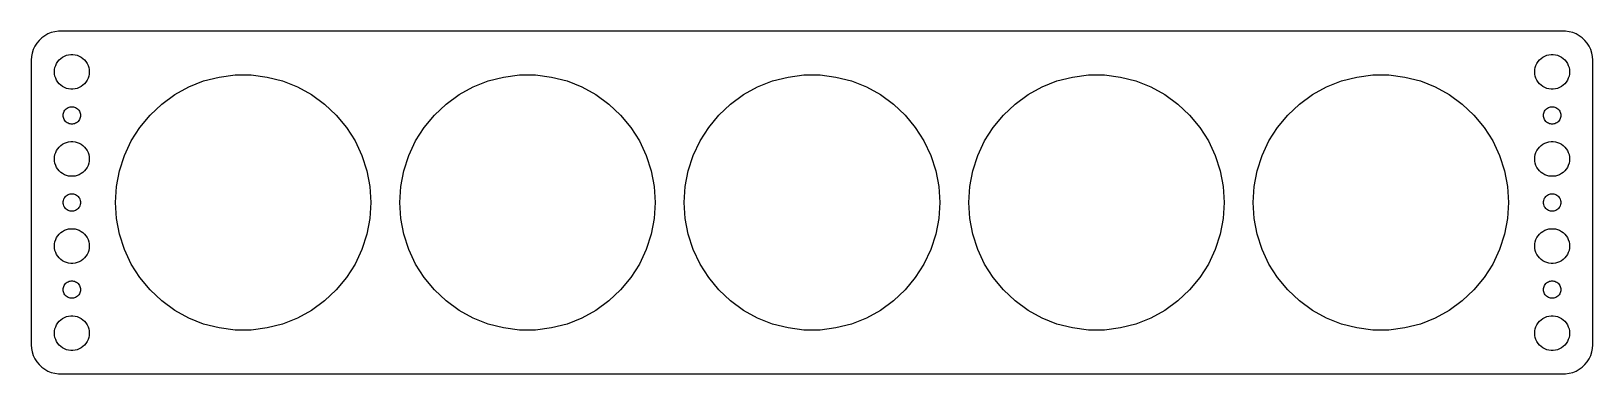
# Model space of a CAD drawing. Header units: metres. Extents: x -134 to 134, y -29 to 29.
import ezdxf

# ---------------------------------------------------------------- set-up
doc = ezdxf.new("R2010")
doc.units = ezdxf.units.M

msp = doc.modelspace()

# ---------------------------------------------------------------- linework, layer by layer
for p, q in [((-133.882, 26.9088), (-134.149, 26.3406)), ((-133.545, 27.4389), (-133.882, 26.9088)), ((-133.145, 27.9227), (-133.545, 27.4389)), ((-132.687, 28.3526), (-133.145, 27.9227)), ((-132.179, 28.7216), (-132.687, 28.3526)), ((-131.629, 29.0241), (-132.179, 28.7216)), ((-131.045, 29.2553), (-131.629, 29.0241)), ((-130.437, 29.4114), (-131.045, 29.2553)), ((-129.814, 29.4901), (-130.437, 29.4114)), ((129.814, 29.4901), (-129.814, 29.4901)), ((130.437, 29.4114), (129.814, 29.4901)), ((131.045, 29.2553), (130.437, 29.4114)), ((131.629, 29.0241), (131.045, 29.2553)), ((132.179, 28.7216), (131.629, 29.0241)), ((132.687, 28.3526), (132.179, 28.7216)), ((133.145, 27.9227), (132.687, 28.3526)), ((133.545, 27.4389), (133.145, 27.9227)), ((133.882, 26.9088), (133.545, 27.4389)), ((134.149, 26.3406), (133.882, 26.9088)), ((-134.461, 25.1267), (-134.5, 24.5)), ((-134.5, 24.5), (-134.5, -24.5)), ((-134.343, 25.7434), (-134.461, 25.1267)), ((-134.149, 26.3406), (-134.343, 25.7434)), ((-130.129, 23.9453), (-129.927, 24.2634)), ((-129.927, 24.2634), (-129.687, 24.5536)), ((-129.687, 24.5536), (-129.412, 24.8115)), ((-129.412, 24.8115), (-129.107, 25.033)), ((-129.107, 25.033), (-128.777, 25.2145)), ((-128.777, 25.2145), (-128.427, 25.3532)), ((-128.427, 25.3532), (-128.062, 25.4469)), ((-128.062, 25.4469), (-127.688, 25.4941)), ((-127.688, 25.4941), (-127.312, 25.4941)), ((-127.312, 25.4941), (-126.938, 25.4469)), ((-126.938, 25.4469), (-126.573, 25.3532)), ((-126.573, 25.3532), (-126.223, 25.2145)), ((-126.223, 25.2145), (-125.893, 25.033)), ((-125.893, 25.033), (-125.588, 24.8115)), ((-125.588, 24.8115), (-125.313, 24.5536)), ((-125.313, 24.5536), (-125.073, 24.2634)), ((-125.073, 24.2634), (-124.871, 23.9453)), ((124.871, 23.9453), (125.073, 24.2634)), ((125.073, 24.2634), (125.313, 24.5536)), ((125.313, 24.5536), (125.588, 24.8115)), ((125.588, 24.8115), (125.893, 25.033)), ((125.893, 25.033), (126.223, 25.2145)), ((126.223, 25.2145), (126.573, 25.3532)), ((126.573, 25.3532), (126.938, 25.4469)), ((126.938, 25.4469), (127.312, 25.4941)), ((127.312, 25.4941), (127.688, 25.4941)), ((127.688, 25.4941), (128.062, 25.4469)), ((128.062, 25.4469), (128.427, 25.3532)), ((128.427, 25.3532), (128.777, 25.2145)), ((128.777, 25.2145), (129.107, 25.033)), ((129.107, 25.033), (129.412, 24.8115)), ((129.412, 24.8115), (129.687, 24.5536)), ((129.687, 24.5536), (129.927, 24.2634)), ((129.927, 24.2634), (130.129, 23.9453)), ((134.343, 25.7434), (134.149, 26.3406)), ((134.461, 25.1267), (134.343, 25.7434)), ((134.5, 24.5), (134.461, 25.1267)), ((134.5, -24.5), (134.5, 24.5)), ((-130.5, 22.5), (-130.476, 22.876)), ((-130.476, 22.124), (-130.5, 22.5)), ((-130.476, 22.876), (-130.406, 23.2461)), ((-130.406, 21.7539), (-130.476, 22.124)), ((-130.406, 23.2461), (-130.289, 23.6044)), ((-130.289, 21.3956), (-130.406, 21.7539)), ((-130.289, 23.6044), (-130.129, 23.9453)), ((-124.871, 23.9453), (-124.711, 23.6044)), ((-124.711, 23.6044), (-124.594, 23.2461)), ((-124.594, 21.7539), (-124.711, 21.3956)), ((-124.594, 23.2461), (-124.524, 22.876)), ((-124.524, 22.124), (-124.594, 21.7539)), ((-124.524, 22.876), (-124.5, 22.5)), ((-124.5, 22.5), (-124.524, 22.124)), ((-104.798, 20.9232), (-102.122, 21.6103)), ((-102.122, 21.6103), (-99.3814, 21.9566)), ((-99.3814, 21.9566), (-96.6186, 21.9566)), ((-96.6186, 21.9566), (-93.8776, 21.6103)), ((-93.8776, 21.6103), (-91.2016, 20.9232)), ((-55.7984, 20.9232), (-53.1224, 21.6103)), ((-53.1224, 21.6103), (-50.3814, 21.9566)), ((-50.3814, 21.9566), (-47.6186, 21.9566)), ((-47.6186, 21.9566), (-44.8776, 21.6103)), ((-44.8776, 21.6103), (-42.2016, 20.9232)), ((-6.79837, 20.9232), (-4.12238, 21.6103)), ((-4.12238, 21.6103), (-1.38138, 21.9566)), ((-1.38138, 21.9566), (1.38138, 21.9566)), ((1.38138, 21.9566), (4.12238, 21.6103)), ((4.12238, 21.6103), (6.79837, 20.9232)), ((42.2016, 20.9232), (44.8776, 21.6103)), ((44.8776, 21.6103), (47.6186, 21.9566)), ((47.6186, 21.9566), (50.3814, 21.9566)), ((50.3814, 21.9566), (53.1224, 21.6103)), ((53.1224, 21.6103), (55.7984, 20.9232)), ((91.2016, 20.9232), (93.8776, 21.6103)), ((93.8776, 21.6103), (96.6186, 21.9566)), ((96.6186, 21.9566), (99.3814, 21.9566)), ((99.3814, 21.9566), (102.122, 21.6103)), ((102.122, 21.6103), (104.798, 20.9232)), ((124.5, 22.5), (124.524, 22.876)), ((124.524, 22.124), (124.5, 22.5)), ((124.524, 22.876), (124.594, 23.2461)), ((124.594, 21.7539), (124.524, 22.124)), ((124.594, 23.2461), (124.711, 23.6044)), ((124.711, 21.3956), (124.594, 21.7539)), ((124.711, 23.6044), (124.871, 23.9453)), ((130.129, 23.9453), (130.289, 23.6044)), ((130.289, 23.6044), (130.406, 23.2461)), ((130.406, 21.7539), (130.289, 21.3956)), ((130.406, 23.2461), (130.476, 22.876)), ((130.476, 22.124), (130.406, 21.7539)), ((130.476, 22.876), (130.5, 22.5)), ((130.5, 22.5), (130.476, 22.124)), ((-130.129, 21.0547), (-130.289, 21.3956)), ((-129.927, 20.7366), (-130.129, 21.0547)), ((-129.687, 20.4464), (-129.927, 20.7366)), ((-129.412, 20.1884), (-129.687, 20.4464)), ((-129.107, 19.967), (-129.412, 20.1884)), ((-128.777, 19.7855), (-129.107, 19.967)), ((-128.427, 19.6468), (-128.777, 19.7855)), ((-128.062, 19.5531), (-128.427, 19.6468)), ((-127.688, 19.5059), (-128.062, 19.5531)), ((-127.312, 19.5059), (-127.688, 19.5059)), ((-126.938, 19.5531), (-127.312, 19.5059)), ((-126.573, 19.6468), (-126.938, 19.5531)), ((-126.223, 19.7855), (-126.573, 19.6468)), ((-125.893, 19.967), (-126.223, 19.7855)), ((-125.588, 20.1884), (-125.893, 19.967)), ((-125.313, 20.4464), (-125.588, 20.1884)), ((-125.073, 20.7366), (-125.313, 20.4464)), ((-124.871, 21.0547), (-125.073, 20.7366)), ((-124.711, 21.3956), (-124.871, 21.0547)), ((-109.788, 18.5752), (-107.367, 19.9062)), ((-107.367, 19.9062), (-104.798, 20.9232)), ((-91.2016, 20.9232), (-88.6329, 19.9062)), ((-88.6329, 19.9062), (-86.2118, 18.5752)), ((-60.7882, 18.5752), (-58.3671, 19.9062)), ((-58.3671, 19.9062), (-55.7984, 20.9232)), ((-42.2016, 20.9232), (-39.6328, 19.9062)), ((-39.6328, 19.9062), (-37.2118, 18.5752)), ((-11.7882, 18.5752), (-9.36714, 19.9062)), ((-9.36714, 19.9062), (-6.79837, 20.9232)), ((6.79837, 20.9232), (9.36714, 19.9062)), ((9.36714, 19.9062), (11.7882, 18.5752)), ((37.2118, 18.5752), (39.6328, 19.9062)), ((39.6328, 19.9062), (42.2016, 20.9232)), ((55.7984, 20.9232), (58.3671, 19.9062)), ((58.3671, 19.9062), (60.7882, 18.5752)), ((86.2118, 18.5752), (88.6329, 19.9062)), ((88.6329, 19.9062), (91.2016, 20.9232)), ((104.798, 20.9232), (107.367, 19.9062)), ((107.367, 19.9062), (109.788, 18.5752)), ((124.871, 21.0547), (124.711, 21.3956)), ((125.073, 20.7366), (124.871, 21.0547)), ((125.313, 20.4464), (125.073, 20.7366)), ((125.588, 20.1884), (125.313, 20.4464)), ((125.893, 19.967), (125.588, 20.1884)), ((126.223, 19.7855), (125.893, 19.967)), ((126.573, 19.6468), (126.223, 19.7855)), ((126.938, 19.5531), (126.573, 19.6468)), ((127.312, 19.5059), (126.938, 19.5531)), ((127.688, 19.5059), (127.312, 19.5059)), ((128.062, 19.5531), (127.688, 19.5059)), ((128.427, 19.6468), (128.062, 19.5531)), ((128.777, 19.7855), (128.427, 19.6468)), ((129.107, 19.967), (128.777, 19.7855)), ((129.412, 20.1884), (129.107, 19.967)), ((129.687, 20.4464), (129.412, 20.1884)), ((129.927, 20.7366), (129.687, 20.4464)), ((130.129, 21.0547), (129.927, 20.7366)), ((130.289, 21.3956), (130.129, 21.0547)), ((-128.593, 16.0268), (-128.456, 16.1558)), ((-128.456, 16.1558), (-128.304, 16.2665)), ((-128.304, 16.2665), (-128.139, 16.3572)), ((-128.139, 16.3572), (-127.964, 16.4266)), ((-127.964, 16.4266), (-127.781, 16.4734)), ((-127.781, 16.4734), (-127.594, 16.497)), ((-127.594, 16.497), (-127.406, 16.497)), ((-127.406, 16.497), (-127.219, 16.4734)), ((-127.219, 16.4734), (-127.036, 16.4266)), ((-127.036, 16.4266), (-126.861, 16.3572)), ((-126.861, 16.3572), (-126.696, 16.2665)), ((-126.696, 16.2665), (-126.544, 16.1558)), ((-126.544, 16.1558), (-126.407, 16.0268)), ((-114.037, 15.06), (-112.023, 16.9513)), ((-112.023, 16.9513), (-109.788, 18.5752)), ((-86.2118, 18.5752), (-83.9767, 16.9513)), ((-83.9767, 16.9513), (-81.9627, 15.06)), ((-65.0373, 15.06), (-63.0233, 16.9513)), ((-63.0233, 16.9513), (-60.7882, 18.5752)), ((-37.2118, 18.5752), (-34.9767, 16.9513)), ((-34.9767, 16.9513), (-32.9627, 15.06)), ((-16.0373, 15.06), (-14.0233, 16.9513)), ((-14.0233, 16.9513), (-11.7882, 18.5752)), ((11.7882, 18.5752), (14.0233, 16.9513)), ((14.0233, 16.9513), (16.0373, 15.06)), ((32.9627, 15.06), (34.9767, 16.9513)), ((34.9767, 16.9513), (37.2118, 18.5752)), ((60.7882, 18.5752), (63.0233, 16.9513)), ((63.0233, 16.9513), (65.0373, 15.06)), ((81.9627, 15.06), (83.9767, 16.9513)), ((83.9767, 16.9513), (86.2118, 18.5752)), ((109.788, 18.5752), (112.023, 16.9513)), ((112.023, 16.9513), (114.037, 15.06)), ((126.407, 16.0268), (126.544, 16.1558)), ((126.544, 16.1558), (126.696, 16.2665)), ((126.696, 16.2665), (126.861, 16.3572)), ((126.861, 16.3572), (127.036, 16.4266)), ((127.036, 16.4266), (127.219, 16.4734)), ((127.219, 16.4734), (127.406, 16.497)), ((127.406, 16.497), (127.594, 16.497)), ((127.594, 16.497), (127.781, 16.4734)), ((127.781, 16.4734), (127.964, 16.4266)), ((127.964, 16.4266), (128.139, 16.3572)), ((128.139, 16.3572), (128.304, 16.2665)), ((128.304, 16.2665), (128.456, 16.1558)), ((128.456, 16.1558), (128.593, 16.0268)), ((-129, 15), (-128.988, 15.188)), ((-128.988, 14.812), (-129, 15)), ((-128.988, 15.188), (-128.953, 15.373)), ((-128.953, 14.627), (-128.988, 14.812)), ((-128.953, 15.373), (-128.895, 15.5522)), ((-128.895, 14.4478), (-128.953, 14.627)), ((-128.895, 15.5522), (-128.814, 15.7226)), ((-128.814, 14.2774), (-128.895, 14.4478)), ((-128.814, 15.7226), (-128.714, 15.8817)), ((-128.714, 14.1183), (-128.814, 14.2774)), ((-128.714, 15.8817), (-128.593, 16.0268)), ((-128.593, 13.9732), (-128.714, 14.1183)), ((-128.456, 13.8442), (-128.593, 13.9732)), ((-128.304, 13.7335), (-128.456, 13.8442)), ((-128.139, 13.6427), (-128.304, 13.7335)), ((-127.964, 13.5734), (-128.139, 13.6427)), ((-127.781, 13.5266), (-127.964, 13.5734)), ((-127.594, 13.5029), (-127.781, 13.5266)), ((-127.406, 13.5029), (-127.594, 13.5029)), ((-127.219, 13.5266), (-127.406, 13.5029)), ((-127.036, 13.5734), (-127.219, 13.5266)), ((-126.861, 13.6427), (-127.036, 13.5734)), ((-126.696, 13.7335), (-126.861, 13.6427)), ((-126.544, 13.8442), (-126.696, 13.7335)), ((-126.407, 13.9732), (-126.544, 13.8442)), ((-126.407, 16.0268), (-126.286, 15.8817)), ((-126.286, 14.1183), (-126.407, 13.9732)), ((-126.286, 15.8817), (-126.186, 15.7226)), ((-126.186, 14.2774), (-126.286, 14.1183)), ((-126.186, 15.7226), (-126.105, 15.5522)), ((-126.105, 14.4478), (-126.186, 14.2774)), ((-126.105, 15.5522), (-126.047, 15.373)), ((-126.047, 14.627), (-126.105, 14.4478)), ((-126.047, 15.373), (-126.012, 15.188)), ((-126.012, 14.812), (-126.047, 14.627)), ((-126.012, 15.188), (-126, 15)), ((-126, 15), (-126.012, 14.812)), ((-115.798, 12.9313), (-114.037, 15.06)), ((-81.9627, 15.06), (-80.2016, 12.9313)), ((-66.7984, 12.9313), (-65.0373, 15.06)), ((-32.9627, 15.06), (-31.2016, 12.9313)), ((-17.7984, 12.9313), (-16.0373, 15.06)), ((16.0373, 15.06), (17.7984, 12.9313)), ((31.2016, 12.9313), (32.9627, 15.06)), ((65.0373, 15.06), (66.7984, 12.9313)), ((80.2016, 12.9313), (81.9627, 15.06)), ((114.037, 15.06), (115.798, 12.9313)), ((126, 15), (126.012, 15.188)), ((126.012, 14.812), (126, 15)), ((126.012, 15.188), (126.047, 15.373)), ((126.047, 14.627), (126.012, 14.812)), ((126.047, 15.373), (126.105, 15.5522)), ((126.105, 14.4478), (126.047, 14.627)), ((126.105, 15.5522), (126.186, 15.7226)), ((126.186, 14.2774), (126.105, 14.4478)), ((126.186, 15.7226), (126.286, 15.8817)), ((126.286, 14.1183), (126.186, 14.2774)), ((126.286, 15.8817), (126.407, 16.0268)), ((126.407, 13.9732), (126.286, 14.1183)), ((126.544, 13.8442), (126.407, 13.9732)), ((126.696, 13.7335), (126.544, 13.8442)), ((126.861, 13.6427), (126.696, 13.7335)), ((127.036, 13.5734), (126.861, 13.6427)), ((127.219, 13.5266), (127.036, 13.5734)), ((127.406, 13.5029), (127.219, 13.5266)), ((127.594, 13.5029), (127.406, 13.5029)), ((127.781, 13.5266), (127.594, 13.5029)), ((127.964, 13.5734), (127.781, 13.5266)), ((128.139, 13.6427), (127.964, 13.5734)), ((128.304, 13.7335), (128.139, 13.6427)), ((128.456, 13.8442), (128.304, 13.7335)), ((128.593, 13.9732), (128.456, 13.8442)), ((128.593, 16.0268), (128.714, 15.8817)), ((128.714, 14.1183), (128.593, 13.9732)), ((128.714, 15.8817), (128.814, 15.7226)), ((128.814, 14.2774), (128.714, 14.1183)), ((128.814, 15.7226), (128.895, 15.5522)), ((128.895, 14.4478), (128.814, 14.2774)), ((128.895, 15.5522), (128.953, 15.373)), ((128.953, 14.627), (128.895, 14.4478)), ((128.953, 15.373), (128.988, 15.188)), ((128.988, 14.812), (128.953, 14.627)), ((128.988, 15.188), (129, 15)), ((129, 15), (128.988, 14.812)), ((-117.279, 10.5986), (-115.798, 12.9313)), ((-80.2016, 12.9313), (-78.7213, 10.5986)), ((-68.2787, 10.5986), (-66.7984, 12.9313)), ((-31.2016, 12.9313), (-29.7213, 10.5986)), ((-19.2787, 10.5986), (-17.7984, 12.9313)), ((17.7984, 12.9313), (19.2787, 10.5986)), ((29.7213, 10.5986), (31.2016, 12.9313)), ((66.7984, 12.9313), (68.2787, 10.5986)), ((78.7213, 10.5986), (80.2016, 12.9313)), ((115.798, 12.9313), (117.279, 10.5986)), ((-130.476, 7.87599), (-130.406, 8.24606)), ((-130.406, 8.24606), (-130.289, 8.60437)), ((-130.289, 8.60437), (-130.129, 8.94525)), ((-130.129, 8.94525), (-129.927, 9.26335)), ((-129.927, 9.26335), (-129.687, 9.55363)), ((-129.687, 9.55363), (-129.412, 9.81154)), ((-129.412, 9.81154), (-129.107, 10.033)), ((-129.107, 10.033), (-128.777, 10.2145)), ((-128.777, 10.2145), (-128.427, 10.3532)), ((-128.427, 10.3532), (-128.062, 10.4469)), ((-128.062, 10.4469), (-127.688, 10.4941)), ((-127.688, 10.4941), (-127.312, 10.4941)), ((-127.312, 10.4941), (-126.938, 10.4469)), ((-126.938, 10.4469), (-126.573, 10.3532)), ((-126.573, 10.3532), (-126.223, 10.2145)), ((-126.223, 10.2145), (-125.893, 10.033)), ((-125.893, 10.033), (-125.588, 9.81154)), ((-125.588, 9.81154), (-125.313, 9.55363)), ((-125.313, 9.55363), (-125.073, 9.26335)), ((-125.073, 9.26335), (-124.871, 8.94525)), ((-124.871, 8.94525), (-124.711, 8.60437)), ((-124.711, 8.60437), (-124.594, 8.24606)), ((-124.594, 8.24606), (-124.524, 7.87599)), ((-119.309, 5.47118), (-118.455, 8.09874)), ((-118.455, 8.09874), (-117.279, 10.5986)), ((-78.7213, 10.5986), (-77.5449, 8.09874)), ((-77.5449, 8.09874), (-76.6912, 5.47118)), ((-70.3088, 5.47118), (-69.4551, 8.09874)), ((-69.4551, 8.09874), (-68.2787, 10.5986)), ((-29.7213, 10.5986), (-28.5449, 8.09874)), ((-28.5449, 8.09874), (-27.6912, 5.47118)), ((-21.3088, 5.47118), (-20.4551, 8.09874)), ((-20.4551, 8.09874), (-19.2787, 10.5986)), ((19.2787, 10.5986), (20.4551, 8.09874)), ((20.4551, 8.09874), (21.3088, 5.47118)), ((27.6912, 5.47118), (28.5449, 8.09874)), ((28.5449, 8.09874), (29.7213, 10.5986)), ((68.2787, 10.5986), (69.4551, 8.09874)), ((69.4551, 8.09874), (70.3088, 5.47118)), ((76.6912, 5.47118), (77.5449, 8.09874)), ((77.5449, 8.09874), (78.7213, 10.5986)), ((117.279, 10.5986), (118.455, 8.09874)), ((118.455, 8.09874), (119.309, 5.47118)), ((124.524, 7.87599), (124.594, 8.24606)), ((124.594, 8.24606), (124.711, 8.60437)), ((124.711, 8.60437), (124.871, 8.94525)), ((124.871, 8.94525), (125.073, 9.26335)), ((125.073, 9.26335), (125.313, 9.55363)), ((125.313, 9.55363), (125.588, 9.81154)), ((125.588, 9.81154), (125.893, 10.033)), ((125.893, 10.033), (126.223, 10.2145)), ((126.223, 10.2145), (126.573, 10.3532)), ((126.573, 10.3532), (126.938, 10.4469)), ((126.938, 10.4469), (127.312, 10.4941)), ((127.312, 10.4941), (127.688, 10.4941)), ((127.688, 10.4941), (128.062, 10.4469)), ((128.062, 10.4469), (128.427, 10.3532)), ((128.427, 10.3532), (128.777, 10.2145)), ((128.777, 10.2145), (129.107, 10.033)), ((129.107, 10.033), (129.412, 9.81154)), ((129.412, 9.81154), (129.687, 9.55363)), ((129.687, 9.55363), (129.927, 9.26335)), ((129.927, 9.26335), (130.129, 8.94525)), ((130.129, 8.94525), (130.289, 8.60437)), ((130.289, 8.60437), (130.406, 8.24606)), ((130.406, 8.24606), (130.476, 7.87599)), ((-130.5, 7.5), (-130.476, 7.87599)), ((-130.476, 7.12399), (-130.5, 7.5)), ((-130.406, 6.75392), (-130.476, 7.12399)), ((-130.289, 6.39561), (-130.406, 6.75392)), ((-130.129, 6.05473), (-130.289, 6.39561)), ((-129.927, 5.73663), (-130.129, 6.05473)), ((-129.687, 5.44635), (-129.927, 5.73663)), ((-129.412, 5.18845), (-129.687, 5.44635)), ((-125.313, 5.44635), (-125.588, 5.18845)), ((-125.073, 5.73663), (-125.313, 5.44635)), ((-124.871, 6.05473), (-125.073, 5.73663)), ((-124.711, 6.39561), (-124.871, 6.05473)), ((-124.594, 6.75392), (-124.711, 6.39561)), ((-124.524, 7.12399), (-124.594, 6.75392)), ((-124.524, 7.87599), (-124.5, 7.5)), ((-124.5, 7.5), (-124.524, 7.12399)), ((-119.827, 2.75732), (-119.309, 5.47118)), ((-76.6912, 5.47118), (-76.1735, 2.75732)), ((-70.8265, 2.75732), (-70.3088, 5.47118)), ((-27.6912, 5.47118), (-27.1735, 2.75732)), ((-21.8265, 2.75732), (-21.3088, 5.47118)), ((21.3088, 5.47118), (21.8265, 2.75732)), ((27.1735, 2.75732), (27.6912, 5.47118)), ((70.3088, 5.47118), (70.8265, 2.75732)), ((76.1735, 2.75732), (76.6912, 5.47118)), ((119.309, 5.47118), (119.827, 2.75732)), ((124.5, 7.5), (124.524, 7.87599)), ((124.524, 7.12399), (124.5, 7.5)), ((124.594, 6.75392), (124.524, 7.12399)), ((124.711, 6.39561), (124.594, 6.75392)), ((124.871, 6.05473), (124.711, 6.39561)), ((125.073, 5.73663), (124.871, 6.05473)), ((125.313, 5.44635), (125.073, 5.73663)), ((125.588, 5.18845), (125.313, 5.44635)), ((129.687, 5.44635), (129.412, 5.18845)), ((129.927, 5.73663), (129.687, 5.44635)), ((130.129, 6.05473), (129.927, 5.73663)), ((130.289, 6.39561), (130.129, 6.05473)), ((130.406, 6.75392), (130.289, 6.39561)), ((130.476, 7.12399), (130.406, 6.75392)), ((130.476, 7.87599), (130.5, 7.5)), ((130.5, 7.5), (130.476, 7.12399)), ((-129.107, 4.96701), (-129.412, 5.18845)), ((-128.777, 4.78551), (-129.107, 4.96701)), ((-128.427, 4.64682), (-128.777, 4.78551)), ((-128.062, 4.55313), (-128.427, 4.64682)), ((-127.688, 4.50591), (-128.062, 4.55313)), ((-127.312, 4.50591), (-127.688, 4.50591)), ((-126.938, 4.55313), (-127.312, 4.50591)), ((-126.573, 4.64682), (-126.938, 4.55313)), ((-126.223, 4.78551), (-126.573, 4.64682)), ((-125.893, 4.96701), (-126.223, 4.78551)), ((-125.588, 5.18845), (-125.893, 4.96701)), ((-120, 0), (-119.827, 2.75732)), ((-76.1735, 2.75732), (-76, 0)), ((-71, 0), (-70.8265, 2.75732)), ((-27.1735, 2.75732), (-27, 0)), ((-22, 0), (-21.8265, 2.75732)), ((21.8265, 2.75732), (22, 0)), ((27, 0), (27.1735, 2.75732)), ((70.8265, 2.75732), (71, 0)), ((76, 0), (76.1735, 2.75732)), ((119.827, 2.75732), (120, 0)), ((125.893, 4.96701), (125.588, 5.18845)), ((126.223, 4.78551), (125.893, 4.96701)), ((126.573, 4.64682), (126.223, 4.78551)), ((126.938, 4.55313), (126.573, 4.64682)), ((127.312, 4.50591), (126.938, 4.55313)), ((127.688, 4.50591), (127.312, 4.50591)), ((128.062, 4.55313), (127.688, 4.50591)), ((128.427, 4.64682), (128.062, 4.55313)), ((128.777, 4.78551), (128.427, 4.64682)), ((129.107, 4.96701), (128.777, 4.78551)), ((129.412, 5.18845), (129.107, 4.96701)), ((-129, 0), (-128.988, 0.18799)), ((-128.988, -0.18799), (-129, 0)), ((-128.988, 0.18799), (-128.953, 0.37303)), ((-128.953, 0.37303), (-128.895, 0.55219)), ((-128.895, 0.55219), (-128.814, 0.72263)), ((-128.814, 0.72263), (-128.714, 0.88167)), ((-128.714, 0.88167), (-128.593, 1.02681)), ((-128.593, 1.02681), (-128.456, 1.15576)), ((-128.456, 1.15576), (-128.304, 1.26648)), ((-128.304, 1.26648), (-128.139, 1.35724)), ((-128.139, 1.35724), (-127.964, 1.42657)), ((-127.964, 1.42657), (-127.781, 1.47342)), ((-127.781, 1.47342), (-127.594, 1.49704)), ((-127.594, 1.49704), (-127.406, 1.49704)), ((-127.406, 1.49704), (-127.219, 1.47342)), ((-127.219, 1.47342), (-127.036, 1.42657)), ((-127.036, 1.42657), (-126.861, 1.35724)), ((-126.861, 1.35724), (-126.696, 1.26648)), ((-126.696, 1.26648), (-126.544, 1.15576)), ((-126.544, 1.15576), (-126.407, 1.02681)), ((-126.407, 1.02681), (-126.286, 0.88167)), ((-126.286, 0.88167), (-126.186, 0.72263)), ((-126.186, 0.72263), (-126.105, 0.55219)), ((-126.105, 0.55219), (-126.047, 0.37303)), ((-126.047, 0.37303), (-126.012, 0.18799)), ((-126.012, 0.18799), (-126, 0)), ((-126, 0), (-126.012, -0.18799)), ((-119.827, -2.75732), (-120, 0)), ((-76, 0), (-76.1735, -2.75732)), ((-70.8265, -2.75732), (-71, 0)), ((-27, 0), (-27.1735, -2.75732)), ((-21.8265, -2.75732), (-22, 0)), ((22, 0), (21.8265, -2.75732)), ((27.1735, -2.75732), (27, 0)), ((71, 0), (70.8265, -2.75732)), ((76.1735, -2.75732), (76, 0)), ((120, 0), (119.827, -2.75732)), ((126, 0), (126.012, 0.18799)), ((126.012, -0.18799), (126, 0)), ((126.012, 0.18799), (126.047, 0.37303)), ((126.047, 0.37303), (126.105, 0.55219)), ((126.105, 0.55219), (126.186, 0.72263)), ((126.186, 0.72263), (126.286, 0.88167)), ((126.286, 0.88167), (126.407, 1.02681)), ((126.407, 1.02681), (126.544, 1.15576)), ((126.544, 1.15576), (126.696, 1.26648)), ((126.696, 1.26648), (126.861, 1.35724)), ((126.861, 1.35724), (127.036, 1.42657)), ((127.036, 1.42657), (127.219, 1.47342)), ((127.219, 1.47342), (127.406, 1.49704)), ((127.406, 1.49704), (127.594, 1.49704)), ((127.594, 1.49704), (127.781, 1.47342)), ((127.781, 1.47342), (127.964, 1.42657)), ((127.964, 1.42657), (128.139, 1.35724)), ((128.139, 1.35724), (128.304, 1.26648)), ((128.304, 1.26648), (128.456, 1.15576)), ((128.456, 1.15576), (128.593, 1.02681)), ((128.593, 1.02681), (128.714, 0.88167)), ((128.714, 0.88167), (128.814, 0.72263)), ((128.814, 0.72263), (128.895, 0.55219)), ((128.895, 0.55219), (128.953, 0.37303)), ((128.953, 0.37303), (128.988, 0.18799)), ((128.988, 0.18799), (129, 0)), ((129, 0), (128.988, -0.18799)), ((-128.953, -0.37303), (-128.988, -0.18799)), ((-128.895, -0.55219), (-128.953, -0.37303)), ((-128.814, -0.72263), (-128.895, -0.55219)), ((-128.714, -0.88167), (-128.814, -0.72263)), ((-128.593, -1.02681), (-128.714, -0.88167)), ((-128.456, -1.15576), (-128.593, -1.02681)), ((-128.304, -1.26648), (-128.456, -1.15576)), ((-128.139, -1.35724), (-128.304, -1.26648)), ((-127.964, -1.42657), (-128.139, -1.35724)), ((-127.781, -1.47342), (-127.964, -1.42657)), ((-127.594, -1.49704), (-127.781, -1.47342)), ((-127.406, -1.49704), (-127.594, -1.49704)), ((-127.219, -1.47342), (-127.406, -1.49704)), ((-127.036, -1.42657), (-127.219, -1.47342)), ((-126.861, -1.35724), (-127.036, -1.42657)), ((-126.696, -1.26648), (-126.861, -1.35724)), ((-126.544, -1.15576), (-126.696, -1.26648)), ((-126.407, -1.02681), (-126.544, -1.15576)), ((-126.286, -0.88167), (-126.407, -1.02681)), ((-126.186, -0.72263), (-126.286, -0.88167)), ((-126.105, -0.55219), (-126.186, -0.72263)), ((-126.047, -0.37303), (-126.105, -0.55219)), ((-126.012, -0.18799), (-126.047, -0.37303)), ((126.047, -0.37303), (126.012, -0.18799)), ((126.105, -0.55219), (126.047, -0.37303)), ((126.186, -0.72263), (126.105, -0.55219)), ((126.286, -0.88167), (126.186, -0.72263)), ((126.407, -1.02681), (126.286, -0.88167)), ((126.544, -1.15576), (126.407, -1.02681)), ((126.696, -1.26648), (126.544, -1.15576)), ((126.861, -1.35724), (126.696, -1.26648)), ((127.036, -1.42657), (126.861, -1.35724)), ((127.219, -1.47342), (127.036, -1.42657)), ((127.406, -1.49704), (127.219, -1.47342)), ((127.594, -1.49704), (127.406, -1.49704)), ((127.781, -1.47342), (127.594, -1.49704)), ((127.964, -1.42657), (127.781, -1.47342)), ((128.139, -1.35724), (127.964, -1.42657)), ((128.304, -1.26648), (128.139, -1.35724)), ((128.456, -1.15576), (128.304, -1.26648)), ((128.593, -1.02681), (128.456, -1.15576)), ((128.714, -0.88167), (128.593, -1.02681)), ((128.814, -0.72263), (128.714, -0.88167)), ((128.895, -0.55219), (128.814, -0.72263)), ((128.953, -0.37303), (128.895, -0.55219)), ((128.988, -0.18799), (128.953, -0.37303)), ((-129.687, -5.44635), (-129.412, -5.18845)), ((-129.412, -5.18845), (-129.107, -4.96701)), ((-129.107, -4.96701), (-128.777, -4.78551)), ((-128.777, -4.78551), (-128.427, -4.64682)), ((-128.427, -4.64682), (-128.062, -4.55313)), ((-128.062, -4.55313), (-127.688, -4.50591)), ((-127.688, -4.50591), (-127.312, -4.50591)), ((-127.312, -4.50591), (-126.938, -4.55313)), ((-126.938, -4.55313), (-126.573, -4.64682)), ((-126.573, -4.64682), (-126.223, -4.78551)), ((-126.223, -4.78551), (-125.893, -4.96701)), ((-125.893, -4.96701), (-125.588, -5.18845)), ((-125.588, -5.18845), (-125.313, -5.44635)), ((-119.309, -5.47118), (-119.827, -2.75732)), ((-76.1735, -2.75732), (-76.6912, -5.47118)), ((-70.3088, -5.47118), (-70.8265, -2.75732)), ((-27.1735, -2.75732), (-27.6912, -5.47118)), ((-21.3088, -5.47118), (-21.8265, -2.75732)), ((21.8265, -2.75732), (21.3088, -5.47118)), ((27.6912, -5.47118), (27.1735, -2.75732)), ((70.8265, -2.75732), (70.3088, -5.47118)), ((76.6912, -5.47118), (76.1735, -2.75732)), ((119.827, -2.75732), (119.309, -5.47118)), ((125.313, -5.44635), (125.588, -5.18845)), ((125.588, -5.18845), (125.893, -4.96701)), ((125.893, -4.96701), (126.223, -4.78551)), ((126.223, -4.78551), (126.573, -4.64682)), ((126.573, -4.64682), (126.938, -4.55313)), ((126.938, -4.55313), (127.312, -4.50591)), ((127.312, -4.50591), (127.688, -4.50591)), ((127.688, -4.50591), (128.062, -4.55313)), ((128.062, -4.55313), (128.427, -4.64682)), ((128.427, -4.64682), (128.777, -4.78551)), ((128.777, -4.78551), (129.107, -4.96701)), ((129.107, -4.96701), (129.412, -5.18845)), ((129.412, -5.18845), (129.687, -5.44635)), ((-130.5, -7.5), (-130.476, -7.12399)), ((-130.476, -7.87599), (-130.5, -7.5)), ((-130.476, -7.12399), (-130.406, -6.75392)), ((-130.406, -8.24606), (-130.476, -7.87599)), ((-130.406, -6.75392), (-130.289, -6.39561)), ((-130.289, -6.39561), (-130.129, -6.05473)), ((-130.129, -6.05473), (-129.927, -5.73663)), ((-129.927, -5.73663), (-129.687, -5.44635)), ((-125.313, -5.44635), (-125.073, -5.73663)), ((-125.073, -5.73663), (-124.871, -6.05473)), ((-124.871, -6.05473), (-124.711, -6.39561)), ((-124.711, -6.39561), (-124.594, -6.75392)), ((-124.594, -6.75392), (-124.524, -7.12399)), ((-124.524, -7.87599), (-124.594, -8.24606)), ((-124.524, -7.12399), (-124.5, -7.5)), ((-124.5, -7.5), (-124.524, -7.87599)), ((-118.455, -8.09874), (-119.309, -5.47118)), ((-76.6912, -5.47118), (-77.5449, -8.09874)), ((-69.4551, -8.09874), (-70.3088, -5.47118)), ((-27.6912, -5.47118), (-28.5449, -8.09874)), ((-20.4551, -8.09874), (-21.3088, -5.47118)), ((21.3088, -5.47118), (20.4551, -8.09874)), ((28.5449, -8.09874), (27.6912, -5.47118)), ((70.3088, -5.47118), (69.4551, -8.09874)), ((77.5449, -8.09874), (76.6912, -5.47118)), ((119.309, -5.47118), (118.455, -8.09874)), ((124.5, -7.5), (124.524, -7.12399)), ((124.524, -7.87599), (124.5, -7.5)), ((124.524, -7.12399), (124.594, -6.75392)), ((124.594, -8.24606), (124.524, -7.87599)), ((124.594, -6.75392), (124.711, -6.39561)), ((124.711, -6.39561), (124.871, -6.05473)), ((124.871, -6.05473), (125.073, -5.73663)), ((125.073, -5.73663), (125.313, -5.44635)), ((129.687, -5.44635), (129.927, -5.73663)), ((129.927, -5.73663), (130.129, -6.05473)), ((130.129, -6.05473), (130.289, -6.39561)), ((130.289, -6.39561), (130.406, -6.75392)), ((130.406, -6.75392), (130.476, -7.12399)), ((130.476, -7.87599), (130.406, -8.24606)), ((130.476, -7.12399), (130.5, -7.5)), ((130.5, -7.5), (130.476, -7.87599)), ((-130.289, -8.60437), (-130.406, -8.24606)), ((-130.129, -8.94525), (-130.289, -8.60437)), ((-129.927, -9.26335), (-130.129, -8.94525)), ((-129.687, -9.55363), (-129.927, -9.26335)), ((-129.412, -9.81154), (-129.687, -9.55363)), ((-129.107, -10.033), (-129.412, -9.81154)), ((-128.777, -10.2145), (-129.107, -10.033)), ((-128.427, -10.3532), (-128.777, -10.2145)), ((-128.062, -10.4469), (-128.427, -10.3532)), ((-127.688, -10.4941), (-128.062, -10.4469)), ((-127.312, -10.4941), (-127.688, -10.4941)), ((-126.938, -10.4469), (-127.312, -10.4941)), ((-126.573, -10.3532), (-126.938, -10.4469)), ((-126.223, -10.2145), (-126.573, -10.3532)), ((-125.893, -10.033), (-126.223, -10.2145)), ((-125.588, -9.81154), (-125.893, -10.033)), ((-125.313, -9.55363), (-125.588, -9.81154)), ((-125.073, -9.26335), (-125.313, -9.55363)), ((-124.871, -8.94525), (-125.073, -9.26335)), ((-124.711, -8.60437), (-124.871, -8.94525)), ((-124.594, -8.24606), (-124.711, -8.60437)), ((-117.279, -10.5986), (-118.455, -8.09874)), ((-115.798, -12.9313), (-117.279, -10.5986)), ((-78.7213, -10.5986), (-80.2016, -12.9313)), ((-77.5449, -8.09874), (-78.7213, -10.5986)), ((-68.2787, -10.5986), (-69.4551, -8.09874)), ((-66.7984, -12.9313), (-68.2787, -10.5986)), ((-29.7213, -10.5986), (-31.2016, -12.9313)), ((-28.5449, -8.09874), (-29.7213, -10.5986)), ((-19.2787, -10.5986), (-20.4551, -8.09874)), ((-17.7984, -12.9313), (-19.2787, -10.5986)), ((19.2787, -10.5986), (17.7984, -12.9313)), ((20.4551, -8.09874), (19.2787, -10.5986)), ((29.7213, -10.5986), (28.5449, -8.09874)), ((31.2016, -12.9313), (29.7213, -10.5986)), ((68.2787, -10.5986), (66.7984, -12.9313)), ((69.4551, -8.09874), (68.2787, -10.5986)), ((78.7213, -10.5986), (77.5449, -8.09874)), ((80.2016, -12.9313), (78.7213, -10.5986)), ((117.279, -10.5986), (115.798, -12.9313)), ((118.455, -8.09874), (117.279, -10.5986)), ((124.711, -8.60437), (124.594, -8.24606)), ((124.871, -8.94525), (124.711, -8.60437)), ((125.073, -9.26335), (124.871, -8.94525)), ((125.313, -9.55363), (125.073, -9.26335)), ((125.588, -9.81154), (125.313, -9.55363)), ((125.893, -10.033), (125.588, -9.81154)), ((126.223, -10.2145), (125.893, -10.033)), ((126.573, -10.3532), (126.223, -10.2145)), ((126.938, -10.4469), (126.573, -10.3532)), ((127.312, -10.4941), (126.938, -10.4469)), ((127.688, -10.4941), (127.312, -10.4941)), ((128.062, -10.4469), (127.688, -10.4941)), ((128.427, -10.3532), (128.062, -10.4469)), ((128.777, -10.2145), (128.427, -10.3532)), ((129.107, -10.033), (128.777, -10.2145)), ((129.412, -9.81154), (129.107, -10.033)), ((129.687, -9.55363), (129.412, -9.81154)), ((129.927, -9.26335), (129.687, -9.55363)), ((130.129, -8.94525), (129.927, -9.26335)), ((130.289, -8.60437), (130.129, -8.94525)), ((130.406, -8.24606), (130.289, -8.60437)), ((-114.037, -15.06), (-115.798, -12.9313)), ((-80.2016, -12.9313), (-81.9627, -15.06)), ((-65.0373, -15.06), (-66.7984, -12.9313)), ((-31.2016, -12.9313), (-32.9627, -15.06)), ((-16.0373, -15.06), (-17.7984, -12.9313)), ((17.7984, -12.9313), (16.0373, -15.06)), ((32.9627, -15.06), (31.2016, -12.9313)), ((66.7984, -12.9313), (65.0373, -15.06)), ((81.9627, -15.06), (80.2016, -12.9313)), ((115.798, -12.9313), (114.037, -15.06)), ((-129, -15), (-128.988, -14.812)), ((-128.988, -15.188), (-129, -15)), ((-128.988, -14.812), (-128.953, -14.627)), ((-128.953, -15.373), (-128.988, -15.188)), ((-128.953, -14.627), (-128.895, -14.4478)), ((-128.895, -15.5522), (-128.953, -15.373)), ((-128.895, -14.4478), (-128.814, -14.2774)), ((-128.814, -15.7226), (-128.895, -15.5522)), ((-128.814, -14.2774), (-128.714, -14.1183)), ((-128.714, -15.8817), (-128.814, -15.7226)), ((-128.714, -14.1183), (-128.593, -13.9732)), ((-128.593, -16.0268), (-128.714, -15.8817)), ((-128.593, -13.9732), (-128.456, -13.8442)), ((-128.456, -16.1558), (-128.593, -16.0268)), ((-128.456, -13.8442), (-128.304, -13.7335)), ((-128.304, -13.7335), (-128.139, -13.6427)), ((-128.139, -13.6427), (-127.964, -13.5734)), ((-127.964, -13.5734), (-127.781, -13.5266)), ((-127.781, -13.5266), (-127.594, -13.5029)), ((-127.594, -13.5029), (-127.406, -13.5029)), ((-127.406, -13.5029), (-127.219, -13.5266)), ((-127.219, -13.5266), (-127.036, -13.5734)), ((-127.036, -13.5734), (-126.861, -13.6427)), ((-126.861, -13.6427), (-126.696, -13.7335)), ((-126.696, -13.7335), (-126.544, -13.8442)), ((-126.544, -13.8442), (-126.407, -13.9732)), ((-126.407, -16.0268), (-126.544, -16.1558)), ((-126.407, -13.9732), (-126.286, -14.1183)), ((-126.286, -15.8817), (-126.407, -16.0268)), ((-126.286, -14.1183), (-126.186, -14.2774)), ((-126.186, -15.7226), (-126.286, -15.8817)), ((-126.186, -14.2774), (-126.105, -14.4478)), ((-126.105, -15.5522), (-126.186, -15.7226)), ((-126.105, -14.4478), (-126.047, -14.627)), ((-126.047, -15.373), (-126.105, -15.5522)), ((-126.047, -14.627), (-126.012, -14.812)), ((-126.012, -15.188), (-126.047, -15.373)), ((-126.012, -14.812), (-126, -15)), ((-126, -15), (-126.012, -15.188)), ((-112.023, -16.9513), (-114.037, -15.06)), ((-81.9627, -15.06), (-83.9767, -16.9513)), ((-63.0233, -16.9513), (-65.0373, -15.06)), ((-32.9627, -15.06), (-34.9767, -16.9513)), ((-14.0233, -16.9513), (-16.0373, -15.06)), ((16.0373, -15.06), (14.0233, -16.9513)), ((34.9767, -16.9513), (32.9627, -15.06)), ((65.0373, -15.06), (63.0233, -16.9513)), ((83.9767, -16.9513), (81.9627, -15.06)), ((114.037, -15.06), (112.023, -16.9513)), ((126, -15), (126.012, -14.812)), ((126.012, -15.188), (126, -15)), ((126.012, -14.812), (126.047, -14.627)), ((126.047, -15.373), (126.012, -15.188)), ((126.047, -14.627), (126.105, -14.4478)), ((126.105, -15.5522), (126.047, -15.373)), ((126.105, -14.4478), (126.186, -14.2774)), ((126.186, -15.7226), (126.105, -15.5522)), ((126.186, -14.2774), (126.286, -14.1183)), ((126.286, -15.8817), (126.186, -15.7226)), ((126.286, -14.1183), (126.407, -13.9732)), ((126.407, -16.0268), (126.286, -15.8817)), ((126.407, -13.9732), (126.544, -13.8442)), ((126.544, -16.1558), (126.407, -16.0268)), ((126.544, -13.8442), (126.696, -13.7335)), ((126.696, -13.7335), (126.861, -13.6427)), ((126.861, -13.6427), (127.036, -13.5734)), ((127.036, -13.5734), (127.219, -13.5266)), ((127.219, -13.5266), (127.406, -13.5029)), ((127.406, -13.5029), (127.594, -13.5029)), ((127.594, -13.5029), (127.781, -13.5266)), ((127.781, -13.5266), (127.964, -13.5734)), ((127.964, -13.5734), (128.139, -13.6427)), ((128.139, -13.6427), (128.304, -13.7335)), ((128.304, -13.7335), (128.456, -13.8442)), ((128.456, -13.8442), (128.593, -13.9732)), ((128.593, -16.0268), (128.456, -16.1558)), ((128.593, -13.9732), (128.714, -14.1183)), ((128.714, -15.8817), (128.593, -16.0268)), ((128.714, -14.1183), (128.814, -14.2774)), ((128.814, -15.7226), (128.714, -15.8817)), ((128.814, -14.2774), (128.895, -14.4478)), ((128.895, -15.5522), (128.814, -15.7226)), ((128.895, -14.4478), (128.953, -14.627)), ((128.953, -15.373), (128.895, -15.5522)), ((128.953, -14.627), (128.988, -14.812)), ((128.988, -15.188), (128.953, -15.373)), ((128.988, -14.812), (129, -15)), ((129, -15), (128.988, -15.188)), ((-128.304, -16.2665), (-128.456, -16.1558)), ((-128.139, -16.3572), (-128.304, -16.2665)), ((-127.964, -16.4266), (-128.139, -16.3572)), ((-127.781, -16.4734), (-127.964, -16.4266)), ((-127.594, -16.497), (-127.781, -16.4734)), ((-127.406, -16.497), (-127.594, -16.497)), ((-127.219, -16.4734), (-127.406, -16.497)), ((-127.036, -16.4266), (-127.219, -16.4734)), ((-126.861, -16.3572), (-127.036, -16.4266)), ((-126.696, -16.2665), (-126.861, -16.3572)), ((-126.544, -16.1558), (-126.696, -16.2665)), ((-109.788, -18.5752), (-112.023, -16.9513)), ((-107.367, -19.9062), (-109.788, -18.5752)), ((-86.2118, -18.5752), (-88.6329, -19.9062)), ((-83.9767, -16.9513), (-86.2118, -18.5752)), ((-60.7882, -18.5752), (-63.0233, -16.9513)), ((-58.3671, -19.9062), (-60.7882, -18.5752)), ((-37.2118, -18.5752), (-39.6328, -19.9062)), ((-34.9767, -16.9513), (-37.2118, -18.5752)), ((-11.7882, -18.5752), (-14.0233, -16.9513)), ((-9.36714, -19.9062), (-11.7882, -18.5752)), ((11.7882, -18.5752), (9.36714, -19.9062)), ((14.0233, -16.9513), (11.7882, -18.5752)), ((37.2118, -18.5752), (34.9767, -16.9513)), ((39.6328, -19.9062), (37.2118, -18.5752)), ((60.7882, -18.5752), (58.3671, -19.9062)), ((63.0233, -16.9513), (60.7882, -18.5752)), ((86.2118, -18.5752), (83.9767, -16.9513)), ((88.6329, -19.9062), (86.2118, -18.5752)), ((109.788, -18.5752), (107.367, -19.9062)), ((112.023, -16.9513), (109.788, -18.5752)), ((126.696, -16.2665), (126.544, -16.1558)), ((126.861, -16.3572), (126.696, -16.2665)), ((127.036, -16.4266), (126.861, -16.3572)), ((127.219, -16.4734), (127.036, -16.4266)), ((127.406, -16.497), (127.219, -16.4734)), ((127.594, -16.497), (127.406, -16.497)), ((127.781, -16.4734), (127.594, -16.497)), ((127.964, -16.4266), (127.781, -16.4734)), ((128.139, -16.3572), (127.964, -16.4266)), ((128.304, -16.2665), (128.139, -16.3572)), ((128.456, -16.1558), (128.304, -16.2665)), ((-130.406, -21.7539), (-130.289, -21.3956)), ((-130.289, -21.3956), (-130.129, -21.0547)), ((-130.129, -21.0547), (-129.927, -20.7366)), ((-129.927, -20.7366), (-129.687, -20.4464)), ((-129.687, -20.4464), (-129.412, -20.1884)), ((-129.412, -20.1884), (-129.107, -19.967)), ((-129.107, -19.967), (-128.777, -19.7855)), ((-128.777, -19.7855), (-128.427, -19.6468)), ((-128.427, -19.6468), (-128.062, -19.5531)), ((-128.062, -19.5531), (-127.688, -19.5059)), ((-127.688, -19.5059), (-127.312, -19.5059)), ((-127.312, -19.5059), (-126.938, -19.5531)), ((-126.938, -19.5531), (-126.573, -19.6468)), ((-126.573, -19.6468), (-126.223, -19.7855)), ((-126.223, -19.7855), (-125.893, -19.967)), ((-125.893, -19.967), (-125.588, -20.1884)), ((-125.588, -20.1884), (-125.313, -20.4464)), ((-125.313, -20.4464), (-125.073, -20.7366)), ((-125.073, -20.7366), (-124.871, -21.0547)), ((-124.871, -21.0547), (-124.711, -21.3956)), ((-124.711, -21.3956), (-124.594, -21.7539)), ((-104.798, -20.9232), (-107.367, -19.9062)), ((-102.122, -21.6103), (-104.798, -20.9232)), ((-91.2016, -20.9232), (-93.8776, -21.6103)), ((-88.6329, -19.9062), (-91.2016, -20.9232)), ((-55.7984, -20.9232), (-58.3671, -19.9062)), ((-53.1224, -21.6103), (-55.7984, -20.9232)), ((-42.2016, -20.9232), (-44.8776, -21.6103)), ((-39.6328, -19.9062), (-42.2016, -20.9232)), ((-6.79837, -20.9232), (-9.36714, -19.9062)), ((-4.12238, -21.6103), (-6.79837, -20.9232)), ((6.79837, -20.9232), (4.12238, -21.6103)), ((9.36714, -19.9062), (6.79837, -20.9232)), ((42.2016, -20.9232), (39.6328, -19.9062)), ((44.8776, -21.6103), (42.2016, -20.9232)), ((55.7984, -20.9232), (53.1224, -21.6103)), ((58.3671, -19.9062), (55.7984, -20.9232)), ((91.2016, -20.9232), (88.6329, -19.9062)), ((93.8776, -21.6103), (91.2016, -20.9232)), ((104.798, -20.9232), (102.122, -21.6103)), ((107.367, -19.9062), (104.798, -20.9232)), ((124.594, -21.7539), (124.711, -21.3956)), ((124.711, -21.3956), (124.871, -21.0547)), ((124.871, -21.0547), (125.073, -20.7366)), ((125.073, -20.7366), (125.313, -20.4464)), ((125.313, -20.4464), (125.588, -20.1884)), ((125.588, -20.1884), (125.893, -19.967)), ((125.893, -19.967), (126.223, -19.7855)), ((126.223, -19.7855), (126.573, -19.6468)), ((126.573, -19.6468), (126.938, -19.5531)), ((126.938, -19.5531), (127.312, -19.5059)), ((127.312, -19.5059), (127.688, -19.5059)), ((127.688, -19.5059), (128.062, -19.5531)), ((128.062, -19.5531), (128.427, -19.6468)), ((128.427, -19.6468), (128.777, -19.7855)), ((128.777, -19.7855), (129.107, -19.967)), ((129.107, -19.967), (129.412, -20.1884)), ((129.412, -20.1884), (129.687, -20.4464)), ((129.687, -20.4464), (129.927, -20.7366)), ((129.927, -20.7366), (130.129, -21.0547)), ((130.129, -21.0547), (130.289, -21.3956)), ((130.289, -21.3956), (130.406, -21.7539)), ((-130.5, -22.5), (-130.476, -22.124)), ((-130.476, -22.876), (-130.5, -22.5)), ((-130.476, -22.124), (-130.406, -21.7539)), ((-130.406, -23.2461), (-130.476, -22.876)), ((-130.289, -23.6044), (-130.406, -23.2461)), ((-130.129, -23.9453), (-130.289, -23.6044)), ((-129.927, -24.2634), (-130.129, -23.9453)), ((-124.871, -23.9453), (-125.073, -24.2634)), ((-124.711, -23.6044), (-124.871, -23.9453)), ((-124.594, -23.2461), (-124.711, -23.6044)), ((-124.594, -21.7539), (-124.524, -22.124)), ((-124.524, -22.876), (-124.594, -23.2461)), ((-124.524, -22.124), (-124.5, -22.5)), ((-124.5, -22.5), (-124.524, -22.876)), ((-99.3814, -21.9566), (-102.122, -21.6103)), ((-96.6186, -21.9566), (-99.3814, -21.9566)), ((-93.8776, -21.6103), (-96.6186, -21.9566)), ((-50.3814, -21.9566), (-53.1224, -21.6103)), ((-47.6186, -21.9566), (-50.3814, -21.9566)), ((-44.8776, -21.6103), (-47.6186, -21.9566)), ((-1.38138, -21.9566), (-4.12238, -21.6103)), ((1.38138, -21.9566), (-1.38138, -21.9566)), ((4.12238, -21.6103), (1.38138, -21.9566)), ((47.6186, -21.9566), (44.8776, -21.6103)), ((50.3814, -21.9566), (47.6186, -21.9566)), ((53.1224, -21.6103), (50.3814, -21.9566)), ((96.6186, -21.9566), (93.8776, -21.6103)), ((99.3814, -21.9566), (96.6186, -21.9566)), ((102.122, -21.6103), (99.3814, -21.9566)), ((124.5, -22.5), (124.524, -22.124)), ((124.524, -22.876), (124.5, -22.5)), ((124.524, -22.124), (124.594, -21.7539)), ((124.594, -23.2461), (124.524, -22.876)), ((124.711, -23.6044), (124.594, -23.2461)), ((124.871, -23.9453), (124.711, -23.6044)), ((125.073, -24.2634), (124.871, -23.9453)), ((130.129, -23.9453), (129.927, -24.2634)), ((130.289, -23.6044), (130.129, -23.9453)), ((130.406, -23.2461), (130.289, -23.6044)), ((130.406, -21.7539), (130.476, -22.124)), ((130.476, -22.876), (130.406, -23.2461)), ((130.476, -22.124), (130.5, -22.5)), ((130.5, -22.5), (130.476, -22.876)), ((-134.5, -24.5), (-134.461, -25.1267)), ((-134.461, -25.1267), (-134.343, -25.7434)), ((-134.343, -25.7434), (-134.149, -26.3406)), ((-134.149, -26.3406), (-133.882, -26.9088)), ((-129.687, -24.5536), (-129.927, -24.2634)), ((-129.412, -24.8115), (-129.687, -24.5536)), ((-129.107, -25.033), (-129.412, -24.8115)), ((-128.777, -25.2145), (-129.107, -25.033)), ((-128.427, -25.3532), (-128.777, -25.2145)), ((-128.062, -25.4469), (-128.427, -25.3532)), ((-127.688, -25.4941), (-128.062, -25.4469)), ((-127.312, -25.4941), (-127.688, -25.4941)), ((-126.938, -25.4469), (-127.312, -25.4941)), ((-126.573, -25.3532), (-126.938, -25.4469)), ((-126.223, -25.2145), (-126.573, -25.3532)), ((-125.893, -25.033), (-126.223, -25.2145)), ((-125.588, -24.8115), (-125.893, -25.033)), ((-125.313, -24.5536), (-125.588, -24.8115)), ((-125.073, -24.2634), (-125.313, -24.5536)), ((125.313, -24.5536), (125.073, -24.2634)), ((125.588, -24.8115), (125.313, -24.5536)), ((125.893, -25.033), (125.588, -24.8115)), ((126.223, -25.2145), (125.893, -25.033)), ((126.573, -25.3532), (126.223, -25.2145)), ((126.938, -25.4469), (126.573, -25.3532)), ((127.312, -25.4941), (126.938, -25.4469)), ((127.688, -25.4941), (127.312, -25.4941)), ((128.062, -25.4469), (127.688, -25.4941)), ((128.427, -25.3532), (128.062, -25.4469)), ((128.777, -25.2145), (128.427, -25.3532)), ((129.107, -25.033), (128.777, -25.2145)), ((129.412, -24.8115), (129.107, -25.033)), ((129.687, -24.5536), (129.412, -24.8115)), ((129.927, -24.2634), (129.687, -24.5536)), ((133.882, -26.9088), (134.149, -26.3406)), ((134.149, -26.3406), (134.343, -25.7434)), ((134.343, -25.7434), (134.461, -25.1267)), ((134.461, -25.1267), (134.5, -24.5)), ((-133.882, -26.9088), (-133.545, -27.4389)), ((-133.545, -27.4389), (-133.145, -27.9227)), ((-133.145, -27.9227), (-132.687, -28.3526)), ((-132.687, -28.3526), (-132.179, -28.7216)), ((-132.179, -28.7216), (-131.629, -29.0241)), ((-131.629, -29.0241), (-131.045, -29.2553)), ((-131.045, -29.2553), (-130.437, -29.4114)), ((-130.437, -29.4114), (-129.814, -29.4901)), ((-129.814, -29.4901), (129.814, -29.4901)), ((129.814, -29.4901), (130.437, -29.4114)), ((130.437, -29.4114), (131.045, -29.2553)), ((131.045, -29.2553), (131.629, -29.0241)), ((131.629, -29.0241), (132.179, -28.7216)), ((132.179, -28.7216), (132.687, -28.3526)), ((132.687, -28.3526), (133.145, -27.9227)), ((133.145, -27.9227), (133.545, -27.4389)), ((133.545, -27.4389), (133.882, -26.9088))]:
    msp.add_line(p, q)

doc.saveas('drawing.dxf')
